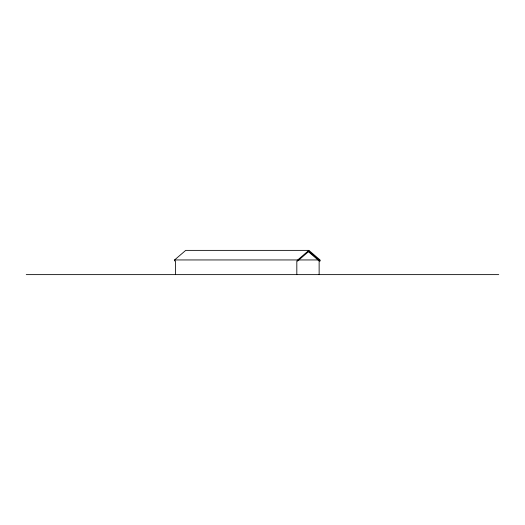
<?xml version="1.0" encoding="UTF-8"?>
<svg xmlns="http://www.w3.org/2000/svg" width="525" height="525" viewBox="0 0 525 525"><rect width="100%" height="100%" fill="white"/><g stroke="black" fill="none" stroke-linecap="round" stroke-linejoin="round"><path stroke-width="0.79" d="M175.481 274.627L175.481 260.905L174.569 260.905L174.569 259.947L185.725 250.373L308.89 250.373L320.04 259.947L320.04 260.905L319.134 260.905L307.978 251.324L308.89 251.324L320.04 260.905M174.569 259.947L297.734 259.947L308.89 250.373M296.822 274.627L296.822 260.905L297.734 260.905L308.89 251.324M298.738 259.947L318.931 259.947M26.25 274.627L498.75 274.627M319.134 260.905L319.134 274.627M297.734 259.947L297.734 260.905"/></g></svg>
